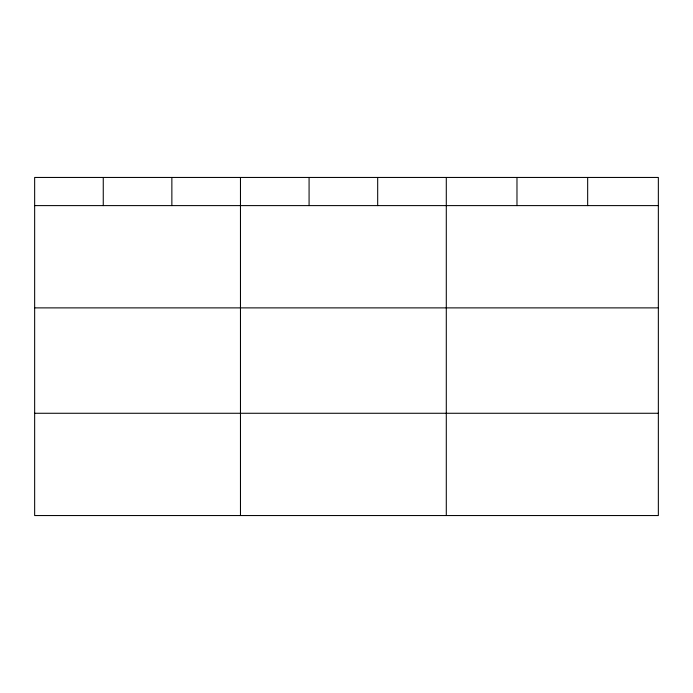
<?xml version="1.0" encoding="UTF-8"?>
<svg xmlns="http://www.w3.org/2000/svg" width="693" height="693" viewBox="0 0 693 693"><rect width="100%" height="100%" fill="white"/><g stroke="black" fill="none" stroke-linecap="round" stroke-linejoin="round"><path stroke-width="1.04" d="M658.35 307.883L658.35 177.451L34.65 177.451L34.65 515.549L658.35 515.549L658.35 307.883L34.65 307.883M34.65 205.604L658.35 205.604M34.65 413.271L658.35 413.271M587.664 177.451L587.664 205.604M516.978 177.451L516.978 205.604M446.292 177.451L446.292 515.549M377.685 177.451L377.685 205.604M309.078 177.451L309.078 205.604M240.471 177.451L240.471 515.549M171.864 177.451L171.864 205.604M103.257 177.451L103.257 205.604"/></g></svg>
